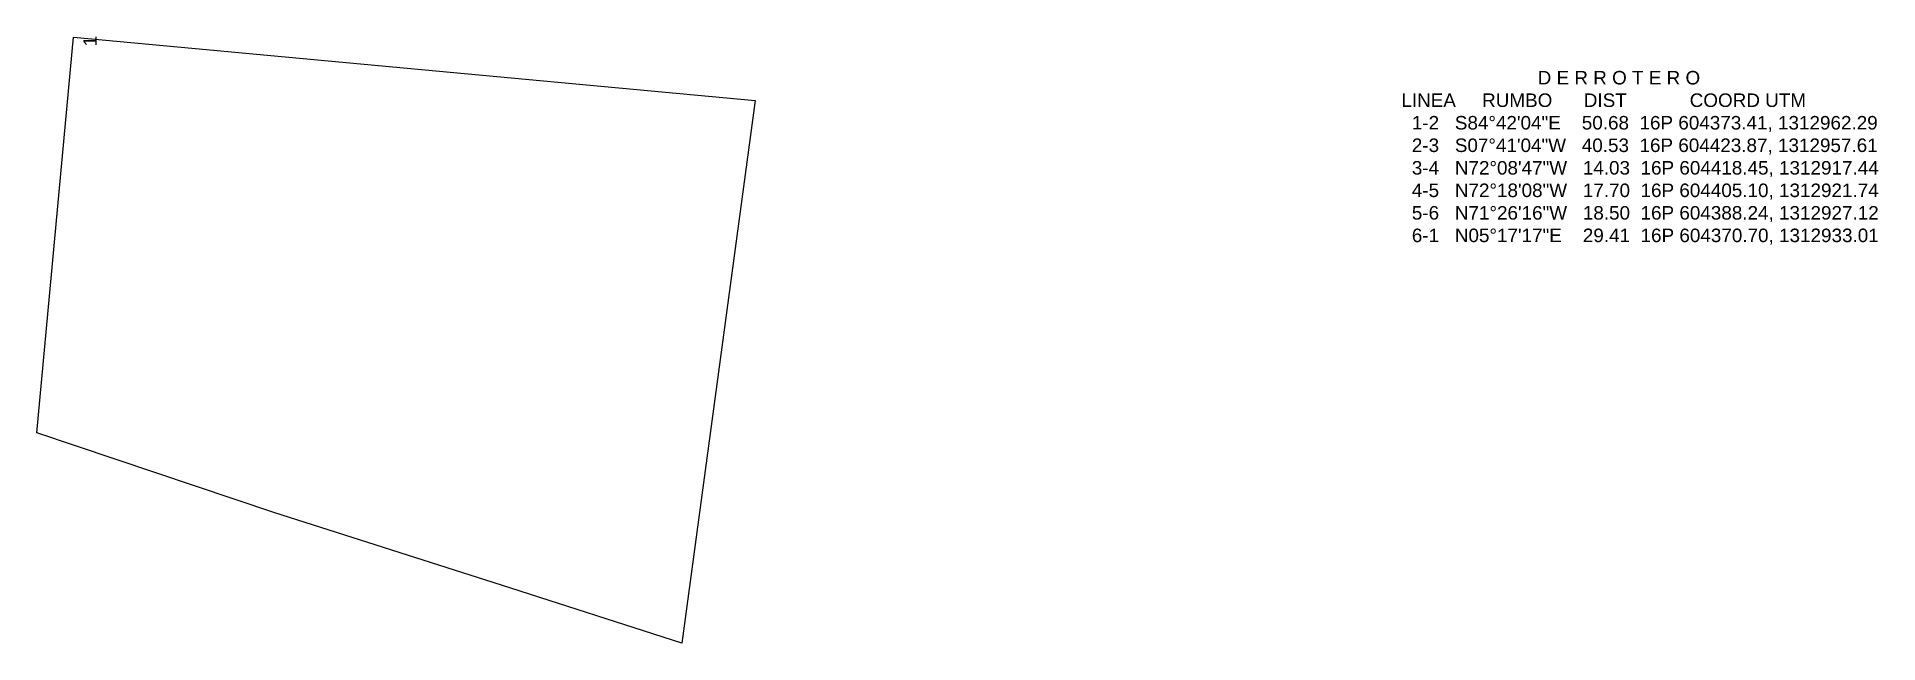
# Model space of a CAD drawing. Header units: millimetres. Extents: x 604371 to 604507, y 1312917 to 1312962.
import ezdxf
from ezdxf.enums import TextEntityAlignment as Align

# ---------------------------------------------------------------- set-up
doc = ezdxf.new("R2010")
doc.units = ezdxf.units.MM
doc.styles.get("Standard").update_dxf_attribs({"font": 'arial.ttf'})

msp = doc.modelspace()

# ---------------------------------------------------------------- linework, layer by layer
msp.add_lwpolyline([(604373.41, 1312962.29), (604423.87, 1312957.61), (604418.45, 1312917.44), (604405.1, 1312921.74), (604388.24, 1312927.12), (604370.7, 1312933.01)], close=True)

# ---------------------------------------------------------------- texts
msp.add_text('1', height=1, rotation=90).set_placement((604374.14, 1312961.61), align=Align.TOP_LEFT)
at = {"insert": (604470.93, 1312959.79), "char_height": 1, "width": 37.0372, "attachment_point": 1}
msp.add_mtext('                            D E R R O T E R O\\P  LINEA     RUMBO      DIST            COORD UTM \\P    1-2   S84°42\'04"E    50.68  16P 604373.41, 1312962.29\\P    2-3   S07°41\'04"W   40.53  16P 604423.87, 1312957.61\\P    3-4   N72°08\'47"W   14.03  16P 604418.45, 1312917.44\\P    4-5   N72°18\'08"W   17.70  16P 604405.10, 1312921.74\\P    5-6   N71°26\'16"W   18.50  16P 604388.24, 1312927.12\\P    6-1   N05°17\'17"E    29.41  16P 604370.70, 1312933.01', dxfattribs=at)

doc.saveas('drawing.dxf')
